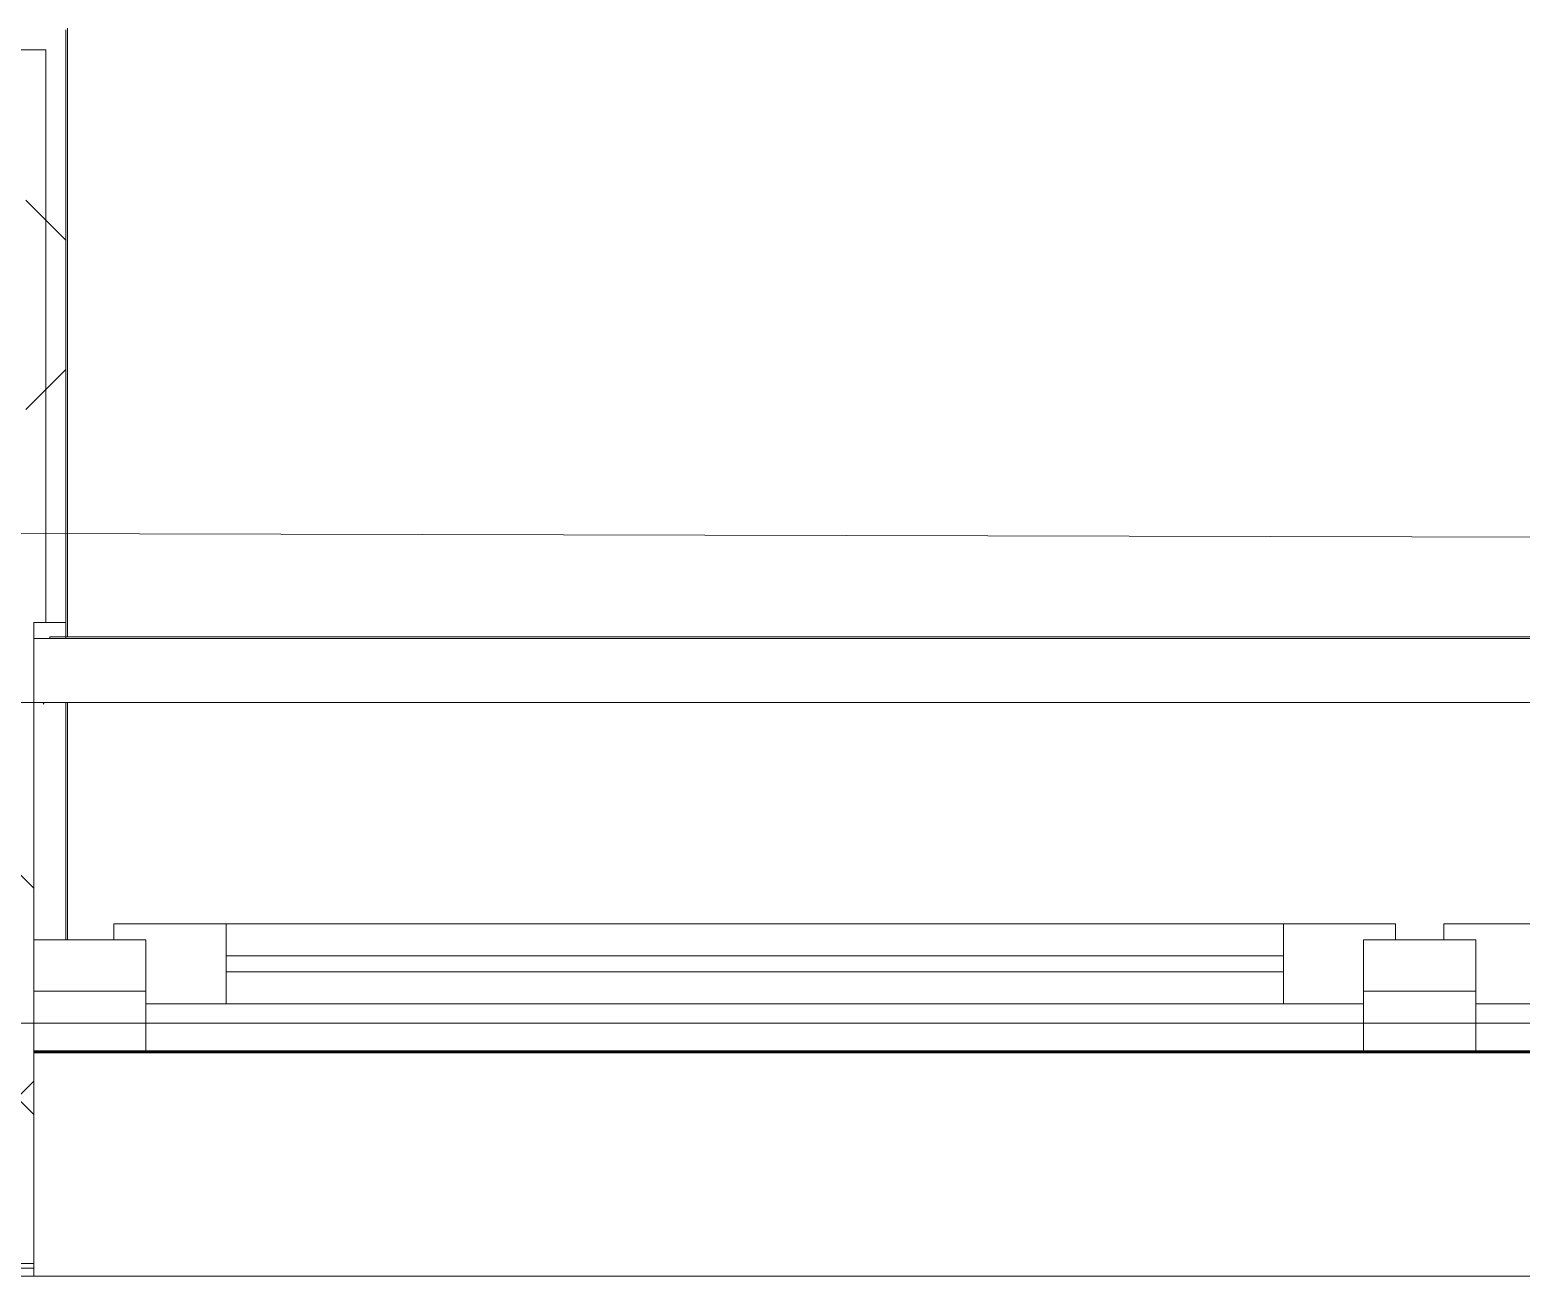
# Model space of a CAD drawing. Header units: millimetres. Extents: x -1113 to 415037, y -3642 to 28069.
# Drawn here: x 30272 to 31203, y -394 to 384 of the extents above; entities that cross this region are included whole.
import ezdxf

# ---------------------------------------------------------------- set-up
doc = ezdxf.new("R2010")
doc.units = ezdxf.units.MM
for name, color, linetype, lineweight in [('0) Стена 3.93м', 3, 'Continuous', 60), ('1) Окна 2.25м-', 6, 'Continuous', 60), ('A-AREA-BNDY', 7, 'Continuous', 5), ('A-GLAZ', 7, 'Continuous', 9), ('A-GLAZ-1', 7, 'Continuous', 5), ('A-WALL', 7, 'Continuous', 5), ('I-WALL', 7, 'Continuous', 5)]:
    doc.layers.add(name, color=color, linetype=linetype, lineweight=lineweight)
doc.layers.add('A-WALL-1', color=9, linetype='Continuous', lineweight=5, true_color=0x808080)
doc.layers.add('A-WALL-FNSH-1', color=9, linetype='Continuous', lineweight=5, true_color=0x808080)
pattern_1 = [(45, (0, 0), (-212.132, 212.132), []), (135, (0, 0), (-212.132, -212.132), [])]

# ---------------------------------------------------------------- blocks, each defined once
blk = doc.blocks.new('120_Окно_СКБ_2Ст - 120_Окно_СКБ_2Ст 2800х2500_створка_-22445922-Объем проектирования 1 этажа')
at = {"layer": 'A-GLAZ'}
for p, q in [((500, -127), (500, -57)), ((500, -57), (570, -57)), ((570, -57), (570, -127)), ((1330, -127), (1330, -57)), ((1330, -57), (1400, -57)), ((1400, -57), (1400, -127)), ((500, -87), (-1330, -87)), ((500, -127), (500, -87)), ((1330, -87), (570, -87)), ((570, -87), (570, -127)), ((620, -137), (620, -87)), ((1280, -137), (1280, -87)), ((1330, -127), (1330, -87)), ((570, -127), (500, -127)), ((520, -127), (500, -127)), ((520, -137), (520, -127)), ((570, -127), (550, -127)), ((550, -127), (550, -137)), ((1400, -127), (1330, -127)), ((1350, -127), (1330, -127)), ((1350, -137), (1350, -127)), ((-1350, -137), (520, -137)), ((520, -137), (-1350, -137)), ((550, -137), (1350, -137)), ((1350, -137), (550, -137))]:
    blk.add_line(p, q, dxfattribs=at)
at = {"layer": 'A-GLAZ-1'}
for p, q in [((1400, -57), (-1400, -57)), ((620, -107), (1280, -107)), ((1280, -117), (620, -117)), ((520, -127), (550, -127)), ((1350, -127), (1380, -127))]:
    blk.add_line(p, q, dxfattribs=at)
blk = doc.blocks.new('1floor')
at = {"layer": 'A-WALL'}
h = blk.add_hatch(dxfattribs=at)
h.set_pattern_fill('FP_2', color=256, style=0, pattern_type=2)
h.set_pattern_definition([(135, (0, 0), (-70.71068, -70.71068), [])])
h.paths.add_polyline_path([(29809.74, -100), (30210, -100), (30210, 100), (29809.74, 100), (29809.74, -80)])
h = blk.add_hatch(dxfattribs=at)
h.set_pattern_fill('FP_24', color=256, style=0, pattern_type=2)
h.set_pattern_definition([(45, (0, 0), (-141.42136, 141.42136), []), (135, (0, 0), (-141.42136, -141.42136), [])])
h.paths.add_polyline_path([(75692.06, -250), (75700, -250), (75700, -100), (73980, -100), (73980, -250), (75480, -250)])
h.paths.add_polyline_path([(70660, -250), (70660, -100), (67060, -100), (67060, -250), (69821.35, -250)])
h.paths.add_polyline_path([(72236.07, -250), (72280, -250), (72280, -100), (71560, -101.79), (71560, -250), (72080, -250)])
h.paths.add_polyline_path([(65160, -250), (66160, -250), (66160, -100), (65160, -100), (65160, -118)])
h.paths.add_polyline_path([(63710, -250), (64260, -250), (64260, -100), (63710, -100), (63710, -121.31)])
h.paths.add_polyline_path([(60910, -250), (61610, -250), (61610, -100), (60910, -100), (60910, -128.27)])
h.paths.add_polyline_path([(60010, -250), (60010, -100), (59260, -100), (59260, -250)])
h.paths.add_polyline_path([(57160, -250), (57160, -100), (56410, -100), (56410, -250)])
h.paths.add_polyline_path([(53310, -250), (53310, -100), (51871.54, -100), (51871.54, -250)])
h.paths.add_polyline_path([(49771.54, -250), (49771.54, -100), (49060, -100), (49060, -250), (49190.71, -250)])
h.paths.add_polyline_path([(48160, -250), (48160, -100), (47410, -100), (47410, -250)])
h.paths.add_polyline_path([(44310, -250), (44310, -100), (42737.54, -100), (42737.54, -250)])
h.paths.add_polyline_path([(38875.4, -250), (39040, -250), (39040, -100), (37990, -100), (37990, -250)])
h.paths.add_polyline_path([(40637.54, -250), (40637.54, -100), (39940, -100), (39940, -250)])
h.paths.add_polyline_path([(36812.33, -250), (37090, -250), (37090, -100), (35970, -100), (35970, -250)])
h.paths.add_polyline_path([(33870, -250), (33870, -100), (33010, -100), (33010, -250)])
h.paths.add_polyline_path([(30210, -250), (30210, -100), (29209.74, -100), (29209.74, -250)])
h.paths.add_polyline_path([(28309.74, -250), (28309.74, -100), (27310, -100), (27310, -250)])
h.paths.add_polyline_path([(26410, -250), (26410, -100), (25435, -100), (25435, -250)])
h.paths.add_polyline_path([(22635, -250), (22635, -100), (21610, -100), (21610, -250)])
h.paths.add_polyline_path([(19360, -250), (20710, -250), (20710, -100), (19360, -100), (19360, -231.59)])
h.paths.add_polyline_path([(17260, -250), (17260, -100), (16510, -100), (16510, -250)])
h.paths.add_polyline_path([(14860, -250), (15610, -250), (15610, -100), (14860, -100), (14860, -242.78)])
h.paths.add_polyline_path([(12055.57, -250), (12760, -248), (12760, -100), (12010, -100), (12010, -250)])
h.paths.add_polyline_path([(7929.44, -250), (8259.74, -250), (8259.74, -100), (6830, -100), (6830, -250), (7660, -250)])
h.paths.add_polyline_path([(9159.74, -250), (9910, -250), (9910, -100), (9159.74, -100), (9159.74, -118)])
h.paths.add_polyline_path([(110, -250), (3730, -250), (3730, -100), (-260, -100), (-260, -250), (-110, -250)])
at = {"layer": 'I-WALL'}
h = blk.add_hatch(dxfattribs=at)
h.set_pattern_fill('FP_192', color=256, style=0, pattern_type=2)
h.set_pattern_definition(pattern_1)
h.paths.add_polyline_path([(29829.74, 507.5), (30217.5, 507.5), (30217.06, 520), (29829.74, 520)])
h = blk.add_hatch(dxfattribs=at)
h.set_pattern_fill('FP_192', color=256, style=0, pattern_type=2)
h.set_pattern_definition(pattern_1)
h.paths.add_polyline_path([(30217.5, 150), (30230, 150), (30230, 520), (30217.5, 520), (30217.5, 445)])
h = blk.add_hatch(dxfattribs=at)
h.set_pattern_fill('FP_192', color=256, style=0, pattern_type=2)
h.set_pattern_definition(pattern_1)
h.paths.add_polyline_path([(30205, 100), (30210, 100), (30210, 150), (30217.5, 150), (30217.5, 507.5), (30205, 507.5), (30205, 114.56)])
h = blk.add_hatch(dxfattribs=at)
h.set_pattern_fill('FP_191', color=256, style=0, pattern_type=2)
h.set_pattern_definition([(0, (0, 0), (243.84, 60.96), [20.117, -162.763, 20.117, -162.763, -975.36]), (0, (0, 0), (243.84, 60.96), [-365.76, 20.117, -345.643, 20.117, -162.763, -426.72]), (0, (0, 0), (243.84, 60.96), [-914.4, 20.117, -101.803, 20.117, -284.683]), (120, (91.44, 30.48), (-174.71291, 180.69163), [20.117, -162.763, 20.117, -162.763, -975.36]), (120, (91.44, 30.48), (-174.71291, 180.69163), [-365.76, 20.117, -345.643, 20.117, -162.763, -426.72]), (120, (91.44, 30.48), (-174.71291, 180.69163), [-914.4, 20.117, -101.803, 20.117, -284.683]), (240, (121.92, 152.4), (-69.12709, -241.65163), [20.117, -162.763, 20.117, -162.763, -975.36]), (240, (121.92, 152.4), (-69.12709, -241.65163), [-365.76, 20.117, -345.643, 20.117, -162.763, -426.72]), (240, (121.92, 152.4), (-69.12709, -241.65163), [-914.4, 20.117, -101.803, 20.117, -284.683])])
h.paths.add_polyline_path([(30230, -48), (30230, 100), (30210, 100), (30210, -48)])
at = {"layer": 'A-WALL'}
for p, q in [((30217.5, 507.5), (29829.74, 507.5)), ((30217.5, 150), (30217.5, 507.5)), ((29809.74, -100), (33010, -100)), ((29209.74, -250), (30210, -250)), ((29209.74, -253), (30210, -253)), ((33010, -258), (30210, -258))]:
    blk.add_line(p, q, dxfattribs=at)
at = {"layer": 'A-WALL-1'}
for p, q in [((30230, 150), (30230, 520)), ((30210, -250), (30210, 150)), ((30210, 150), (30230, 150)), ((30230, 100), (29809.74, 100)), ((30230, -48), (30230, 100)), ((30210, -48), (30230, -48))]:
    blk.add_line(p, q, dxfattribs=at)
at = {"layer": 'A-WALL-FNSH-1'}
for p, q in [((30231, 141), (30231, 521)), ((30230, 150), (30230, 141)), ((30231, 100), (30230, 100)), ((30231, -48), (30231, 100)), ((30230, -48), (30231, -48)), ((30210, -258), (30210, -250)), ((29209.74, -258), (30210, -258))]:
    blk.add_line(p, q, dxfattribs=at)
at = {"layer": 'I-WALL'}
for p, q in [((30210, 140), (33010, 140)), ((30220, 140), (30220, 141)), ((30220, 141), (33000, 141)), ((30230, 141), (30230, 140)), ((32989, 100), (30231, 100)), ((30280, -80), (30210, -80)), ((31110, -80), (31040, -80))]:
    blk.add_line(p, q, dxfattribs=at)
at = {"layer": 'A-GLAZ', "color": 3, "rotation": 180}
blk.add_blockref('120_Окно_СКБ_2Ст - 120_Окно_СКБ_2Ст 2800х2500_створка_-22445922-Объем проектирования 1 этажа', (31610, -175), dxfattribs=at)

msp = doc.modelspace()

# ---------------------------------------------------------------- linework, layer by layer
at = {"layer": '1) Окна 2.25м-'}
msp.add_lwpolyline([(30274.7, -254.06), (33074.7, -254.06)], dxfattribs=at)
at = {"layer": 'A-AREA-BNDY', "flags": 128}
msp.add_lwpolyline([(29648.72, 7208.89), (29632.86, 450.91), (30233.12, 449.5), (30232.22, 69.51), (32990.22, 63.03), (32991.11, 443.03), (33633.11, 441.52), (33632.21, 61.52), (36307.86, 55.24), (36308.75, 435.24), (36750.75, 434.2), (36749.86, 54.21), (37970.2, 51.34), (37970.86, 331.34), (38250.86, 330.68), (38266.42, 6958.66)], dxfattribs=at)

# ---------------------------------------------------------------- block references
at = {"layer": '0) Стена 3.93м'}
msp.add_blockref('1floor', (64.7, -136.06), dxfattribs=at)

doc.saveas('drawing.dxf')
